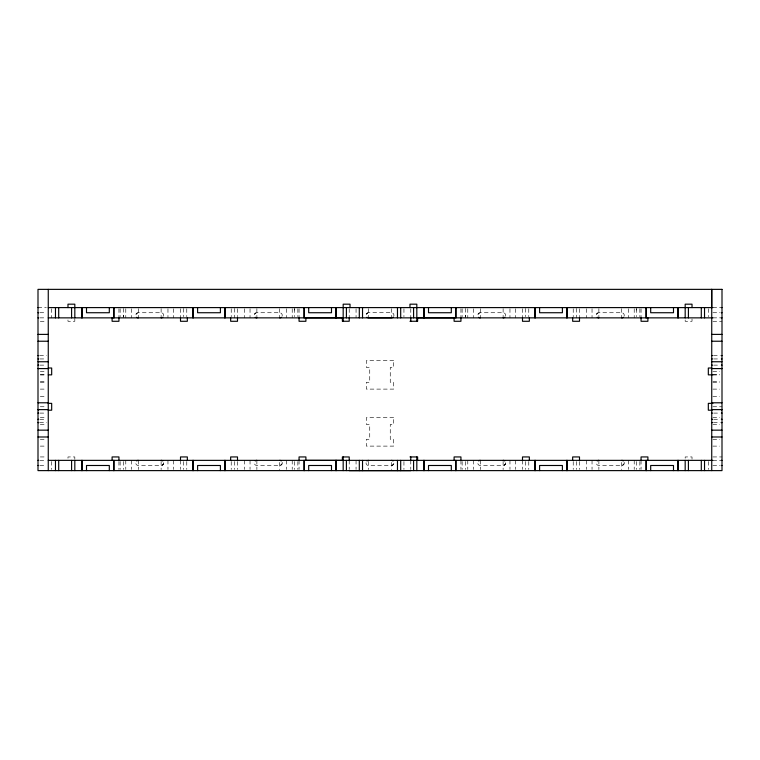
<?xml version="1.0" encoding="UTF-8"?>
<svg xmlns="http://www.w3.org/2000/svg" width="760" height="760" viewBox="0 0 760 760"><rect width="100%" height="100%" fill="white"/><g stroke="black" fill="none" stroke-linecap="round" stroke-linejoin="round"><path stroke-width="0.57" stroke-dasharray="3.8 2.85" d="M123.557 317.86L123.557 315.295M294.443 310.166L294.443 308.455M465.557 317.86L465.557 315.295M636.443 310.166L636.443 308.455M38 307.601L46.341 307.601M712.88 307.601L722 307.601M39.928 312.731L46.341 312.731M712.88 312.731L720.081 312.731M39.928 317.86L46.341 317.86M712.88 317.86L722 317.86M40.28 321.28L45.98 321.28M712.88 321.28L722 321.28M39.71 355.575L46.55 355.575M713.45 355.575L720.29 355.575M39.928 358.948L46.341 358.948M713.668 358.948L720.081 358.948M39.928 365.123L46.341 365.123M713.668 365.123L720.081 365.123M40.28 371.412L45.98 371.412M712.88 371.412L719.72 371.412M40.28 374.832L45.98 374.832M712.88 374.832L719.72 374.832M40.28 374.86L45.98 374.86M712.88 374.86L719.72 374.86M40.28 381.672L45.98 381.672M712.88 381.672L719.72 381.672M40.28 382.27L45.98 382.27M712.88 382.27L719.72 382.27M40.28 389.11L45.98 389.11M712.88 389.11L719.72 389.11M40.28 396.492L45.98 396.492M712.88 396.492L719.72 396.492M40.28 406.752L45.98 406.752M712.88 406.752L722 406.752M39.928 413.098L46.341 413.098M713.668 413.098L720.081 413.098M40.28 417.61L45.98 417.61M712.88 417.61L719.72 417.61M39.928 419.273L46.341 419.273M713.668 419.273L720.081 419.273M39.71 422.645L46.55 422.645M713.45 422.645L720.29 422.645M40.28 424.45L45.98 424.45M712.88 424.45L719.72 424.45M40.28 439.27L45.98 439.27M712.88 439.27L719.72 439.27M40.28 446.11L45.98 446.11M712.88 446.11L719.72 446.11M40.28 456.94L45.98 456.94M712.88 456.94L722 456.94M39.928 460.36L46.341 460.36M712.88 460.36L722 460.36M39.928 465.49L46.341 465.49M712.88 465.49L720.081 465.49M708.32 308.74L708.32 316.72M708.32 461.5L708.32 469.48M692.018 319L692.018 321.28L685.178 321.28L685.178 319M692.018 459.22L692.018 456.94L685.178 456.94L685.178 459.22M641.06 308.74L641.06 317.86M641.06 460.36L641.06 469.48M639.863 308.74L639.863 316.72M639.863 461.5L639.863 469.48M636.443 308.74L636.443 316.72M636.443 461.5L636.443 469.48M634.22 308.74L634.22 317.86M634.22 460.36L634.22 469.48M628.52 308.74L628.52 317.86M628.52 460.36L628.52 469.48M621.68 308.626L621.68 316.834M621.68 462.412L621.68 469.594M598.88 308.626L598.88 317.86M598.88 460.36L598.88 469.594M592.04 308.74L592.04 317.86M592.04 460.36L592.04 469.48M586.34 308.74L586.34 317.86M586.34 460.36L586.34 469.48M579.5 308.74L579.5 316.72M579.5 461.5L579.5 469.48M576.65 308.455L576.65 317.86M576.65 461.5L576.65 469.48M573.23 308.74L573.23 316.72M573.23 461.5L573.23 469.48M528.77 308.74L528.77 316.72M528.77 461.5L528.77 469.48M525.35 308.455L525.35 316.72M525.35 461.5L525.35 469.48M522.5 308.74L522.5 317.86M522.5 460.36L522.5 469.48M515.66 308.74L515.66 317.86M515.66 460.36L515.66 469.48M509.96 308.74L509.96 317.86M509.96 460.36L509.96 469.48M503.12 308.626L503.12 316.834M503.12 461.387L503.12 469.594M480.32 308.626L480.32 317.86M480.32 460.36L480.32 469.594M473.48 308.74L473.48 317.86M473.48 460.36L473.48 469.48M467.78 308.74L467.78 317.86M467.78 460.36L467.78 469.48M465.557 308.455L465.557 316.72M465.557 461.5L465.557 469.48M462.137 308.74L462.137 316.72M462.137 461.5L462.137 469.48M460.94 308.74L460.94 317.86M460.94 460.36L460.94 469.48M410.78 308.712L410.78 317.86M410.78 460.36L410.78 469.499M403.94 308.74L403.94 316.72M403.94 461.5L403.94 469.48M391.4 308.626L391.4 316.834M391.4 462.412L391.4 469.594M368.6 308.626L368.6 316.834M368.6 461.387L368.6 469.594M356.06 308.74L356.06 317.86M356.06 460.36L356.06 469.48M349.22 308.712L349.22 316.72M349.22 460.38L349.22 469.499M299.06 308.74L299.06 317.86M299.06 460.36L299.06 469.48M297.863 308.74L297.863 316.72M297.863 461.5L297.863 469.48M294.443 308.74L294.443 316.72M294.443 461.5L294.443 469.48M292.22 308.74L292.22 317.86M292.22 460.36L292.22 469.48M286.52 308.74L286.52 317.86M286.52 460.36L286.52 469.48M279.68 308.626L279.68 316.834M279.68 462.412L279.68 469.594M256.88 308.626L256.88 317.86M256.88 460.36L256.88 469.594M250.04 308.74L250.04 317.86M250.04 460.36L250.04 469.48M244.34 308.74L244.34 317.86M244.34 460.36L244.34 469.48M237.5 308.74L237.5 316.72M237.5 461.5L237.5 469.48M234.65 308.455L234.65 317.86M234.65 461.5L234.65 469.48M231.23 308.74L231.23 316.72M231.23 461.5L231.23 469.48M186.77 308.74L186.77 316.72M186.77 461.5L186.77 469.48M183.35 308.455L183.35 316.72M183.35 461.5L183.35 469.48M180.5 308.74L180.5 317.86M180.5 460.36L180.5 469.48M173.66 308.74L173.66 317.86M173.66 460.36L173.66 469.48M167.96 308.74L167.96 317.86M167.96 460.36L167.96 469.48M161.12 308.626L161.12 316.834M161.12 461.387L161.12 469.594M138.32 308.626L138.32 317.86M138.32 460.36L138.32 469.594M131.48 308.74L131.48 317.86M131.48 460.36L131.48 469.48M125.78 308.74L125.78 317.86M125.78 460.36L125.78 469.48M123.557 308.455L123.557 316.72M123.557 461.5L123.557 469.48M120.137 308.74L120.137 316.72M120.137 461.5L120.137 469.48M118.94 308.74L118.94 317.86M118.94 461.5L118.94 469.48M74.822 319L74.822 321.28L67.982 321.28L67.982 319M74.822 459.22L74.822 456.94L67.982 456.94L67.982 459.22M51.68 308.74L51.68 317.86M51.68 461.5L51.68 469.48M624.15 462.213A2.565 2.565 0 0 1 621.68 465.49L598.88 465.49A2.565 2.565 0 0 1 596.325 462.688M505.675 462.688A2.565 2.565 0 0 1 503.12 465.49L480.32 465.49A2.565 2.565 0 0 1 477.85 462.213M282.15 462.213A2.565 2.565 0 0 1 279.68 465.49L256.88 465.49A2.565 2.565 0 0 1 254.324 462.688M163.675 462.688A2.565 2.565 0 0 1 161.12 465.49L138.32 465.49A2.565 2.565 0 0 1 135.85 462.213M624.064 316.236A2.565 2.565 0 0 0 621.68 312.731L598.88 312.731A2.565 2.565 0 0 0 596.495 316.236M505.505 316.236A2.565 2.565 0 0 0 503.12 312.731L480.32 312.731A2.565 2.565 0 0 0 477.935 316.236M282.065 316.236A2.565 2.565 0 0 0 279.68 312.731L256.88 312.731A2.565 2.565 0 0 0 254.495 316.236M163.505 316.236A2.565 2.565 0 0 0 161.12 312.731L138.32 312.731A2.565 2.565 0 0 0 135.935 316.236M366.044 462.716A2.565 2.565 0 0 0 368.6 465.509L391.4 465.509A2.565 2.565 0 0 0 393.955 462.716M393.68 316.445A2.565 2.565 0 0 0 391.4 312.702L368.6 312.702A2.565 2.565 0 0 0 366.32 316.445M163.505 463.866L162.06 465.31L163.505 463.866M282.065 463.866L280.62 465.31L282.065 463.866M505.505 463.866L504.06 465.31L505.505 463.866M624.064 463.866L622.62 465.31L624.064 463.866M366.785 313.452L366.215 314.327L367.659 312.882L366.785 313.452M393.784 463.894L392.34 465.329L393.784 463.894M136.505 313.481L135.935 314.345L137.38 312.911L136.505 313.481M255.065 313.481L254.495 314.345L255.94 312.911L255.065 313.481M478.505 313.481L477.935 314.345L479.38 312.911L478.505 313.481M597.065 313.481L596.495 314.345L597.939 312.911L597.065 313.481M393.68 360.61L366.32 360.61L366.32 367.45L369.74 367.45L369.74 382.27L366.32 382.27L366.32 389.11L393.68 389.11L393.68 382.27L390.26 382.27L390.26 367.45L393.68 367.45L393.68 360.61M393.68 417.61L366.32 417.61L366.32 424.45L369.74 424.45L369.74 439.27L366.32 439.27L366.32 446.11L393.68 446.11L393.68 439.27L390.26 439.27L390.26 424.45L393.68 424.45L393.68 417.61"/><path stroke-width="1.14" d="M711.74 307.601L711.74 289.36L711.74 470.62M38 307.601L38.646 307.601M48.26 307.601L712.88 307.601M721.364 307.601L722 307.601M38 312.731L38.646 312.731M721.364 312.731L722 312.731M38 317.86L38.646 317.86M48.26 317.86L712.88 317.86M721.364 317.86L722 317.86M409.982 321.28L417.62 321.252L417.62 317.832L454.1 317.86L454.1 321.28L460.94 321.28L460.94 317.86M38 334.39L48.26 334.39M711.74 334.39L722 334.39M38 341.231L48.26 341.231M711.74 341.231L722 341.231M38 355.575L38.646 355.575M711.74 355.575L712.386 355.575M721.364 355.575L722 355.575M38 358.948L38.646 358.948M711.74 358.948L712.386 358.948M721.364 358.948L722 358.948M38 361.75L48.26 361.75M711.74 361.75L722 361.75M38 365.123L38.646 365.123M711.74 365.123L712.386 365.123M721.364 365.123L722 365.123M48.26 368.02L51.68 368.02L51.68 374.86L48.26 374.86M711.74 368.02L708.32 368.02L708.32 374.86L712.88 374.86M38 368.495L38.646 368.495M711.74 368.495L712.386 368.495M721.364 368.495L722 368.495M38 368.59L48.26 368.59M711.74 368.59L722 368.59M38 402.791L48.26 402.791M711.74 402.791L722 402.791M48.26 403.36L51.68 403.36L51.68 410.2L48.26 410.2M712.88 403.36L708.32 403.36L708.32 410.2L711.74 410.2M38 409.63L48.26 409.63M711.74 409.63L722 409.63M38 409.726L38.646 409.726M711.74 409.726L712.386 409.726M721.364 409.726L722 409.726M38 413.098L38.646 413.098M711.74 413.098L712.386 413.098M721.364 413.098L722 413.098M38 419.273L38.646 419.273M711.74 419.273L712.386 419.273M721.364 419.273L722 419.273M38 422.645L38.646 422.645M711.74 422.645L712.386 422.645M721.364 422.645L722 422.645M38 430.151L48.26 430.151M711.74 430.151L722 430.151M38 436.99L48.26 436.99M711.74 436.99L722 436.99M409.982 456.94L417.62 456.959L417.62 460.38M38 460.36L38.646 460.36M48.26 460.36L712.88 460.36M721.364 460.36L722 460.36M38 465.49L38.646 465.49M721.364 465.49L722 465.49M349.22 470.639L410.78 470.639M704.529 307.601L704.529 317.86M704.529 460.36L704.529 470.62M701.299 307.601L701.299 317.86M701.299 460.36L701.299 470.62M692.018 307.601L692.018 304.18L685.178 304.18L685.178 317.86M688.408 307.601L688.408 317.86M688.408 460.36L688.408 470.62M685.178 460.36L685.178 470.62M678.11 307.601L678.11 317.86M678.11 460.36L678.11 470.62M677.967 307.601L677.967 317.86M677.967 460.36L677.967 470.62M673.493 307.601L673.493 312.731L650.693 312.731L650.693 307.601M673.493 470.62L673.493 465.49L650.693 465.49L650.693 470.62M647.9 317.86L647.9 321.28L641.06 321.28L641.06 317.86M647.9 460.36L647.9 456.94L641.06 456.94L641.06 460.36M646.218 307.601L646.218 317.86M646.218 460.36L646.218 470.62M646.076 307.601L646.076 317.86M646.076 460.36L646.076 470.62M579.5 317.86L579.5 321.28L572.66 321.28L572.66 317.86M579.5 460.36L579.5 456.94L572.66 456.94L572.66 460.36M567.017 307.601L567.017 317.86M567.017 460.36L567.017 470.62M566.875 307.601L566.875 317.86M566.875 460.36L566.875 470.62M562.4 307.601L562.4 312.731L539.6 312.731L539.6 307.601M562.4 470.62L562.4 465.49L539.6 465.49L539.6 470.62M535.125 307.601L535.125 317.86M535.125 460.36L535.125 470.62M534.983 307.601L534.983 317.86M534.983 460.36L534.983 470.62M529.34 317.86L529.34 321.28L522.5 321.28L522.5 317.86M529.34 460.36L529.34 456.94L522.5 456.94L522.5 460.36M460.94 460.36L460.94 456.94L454.1 456.94L454.1 460.36M455.924 307.601L455.924 317.86M455.924 460.36L455.924 470.62M455.781 307.601L455.781 317.86M455.781 460.36L455.781 470.62M451.307 307.601L451.307 312.731L428.507 312.731L428.507 307.601M451.307 470.62L451.307 465.49L428.507 465.49L428.507 470.62M424.033 307.601L424.033 317.86M424.033 460.36L424.033 470.62M423.89 307.601L423.89 317.86M423.89 460.36L423.89 470.62M416.822 321.28L416.822 304.18L409.982 304.18L409.982 307.601M416.822 456.94L416.822 470.62M413.592 307.601L413.592 317.86M413.592 460.36L413.592 470.62M410.78 317.832L410.78 321.252M410.78 456.959L410.78 460.38M400.7 307.601L400.7 317.86M400.7 460.36L400.7 470.62M397.47 307.601L397.47 317.86M397.47 460.36L397.47 470.62M362.529 307.601L362.529 317.86M362.529 460.36L362.529 470.62M359.299 307.601L359.299 317.86M359.299 460.36L359.299 470.62M350.018 307.601L350.018 304.18L343.178 304.18L343.178 321.28M349.22 317.832L349.22 321.252L342.38 321.252L342.38 317.832L305.9 317.86L305.9 321.28L299.06 321.28L299.06 317.86M349.22 460.38L349.22 456.959L342.38 456.959L342.38 460.38L305.9 460.36L305.9 456.94L299.06 456.94L299.06 460.36M346.408 307.601L346.408 317.86M346.408 460.36L346.408 470.62M343.178 456.94L343.178 470.62M336.11 307.601L336.11 317.86M336.11 460.36L336.11 470.62M335.967 307.601L335.967 317.86M335.967 460.36L335.967 470.62M331.493 307.601L331.493 312.731L308.693 312.731L308.693 307.601M331.493 470.62L331.493 465.49L308.693 465.49L308.693 470.62M304.219 307.601L304.219 317.86M304.219 460.36L304.219 470.62M304.076 307.601L304.076 317.86M304.076 460.36L304.076 470.62M237.5 317.86L237.5 321.28L230.66 321.28L230.66 317.86M237.5 460.36L237.5 456.94L230.66 456.94L230.66 460.36M225.017 307.601L225.017 317.86M225.017 460.36L225.017 470.62M224.874 307.601L224.874 317.86M224.874 460.36L224.874 470.62M220.4 307.601L220.4 312.731L197.6 312.731L197.6 307.601M220.4 470.62L220.4 465.49L197.6 465.49L197.6 470.62M193.125 307.601L193.125 317.86M193.125 460.36L193.125 470.62M192.983 307.601L192.983 317.86M192.983 460.36L192.983 470.62M187.34 317.86L187.34 321.28L180.5 321.28L180.5 317.86M187.34 460.36L187.34 456.94L180.5 456.94L180.5 460.36M118.94 317.86L118.94 321.28L112.1 321.28L112.1 317.86M118.94 460.36L118.94 456.94L112.1 456.94L112.1 460.36M113.924 307.601L113.924 317.86M113.924 460.36L113.924 470.62M113.781 307.601L113.781 317.86M113.781 460.36L113.781 470.62M109.307 307.601L109.307 312.731L86.507 312.731L86.507 307.601M109.307 470.62L109.307 465.49L86.507 465.49L86.507 470.62M82.032 307.601L82.032 317.86M82.032 460.36L82.032 470.62M81.89 307.601L81.89 317.86M81.89 460.36L81.89 470.62M74.822 317.86L74.822 304.18L67.982 304.18L67.982 307.601M74.822 460.36L74.822 470.62M71.592 307.601L71.592 317.86M71.592 460.36L71.592 470.62M58.7 307.601L58.7 317.86M58.7 460.36L58.7 470.62M55.471 307.601L55.471 317.86M55.471 460.36L55.471 470.62M48.26 289.36L48.26 470.62M161.12 460.36A2.565 2.565 0 0 1 162.735 460.93M136.705 460.93A2.565 2.565 0 0 1 138.32 460.36M279.68 460.36A2.565 2.565 0 0 1 281.295 460.93M255.265 460.93A2.565 2.565 0 0 1 256.88 460.36M162.735 317.281A2.565 2.565 0 0 1 161.12 317.86M138.32 317.86A2.565 2.565 0 0 1 136.705 317.281M281.295 317.281A2.565 2.565 0 0 1 279.68 317.86M256.88 317.86A2.565 2.565 0 0 1 255.265 317.281M503.12 460.36A2.565 2.565 0 0 1 504.735 460.93M478.705 460.93A2.565 2.565 0 0 1 480.32 460.36M621.68 460.36A2.565 2.565 0 0 1 623.295 460.93M597.265 460.93A2.565 2.565 0 0 1 598.88 460.36M504.735 317.281A2.565 2.565 0 0 1 503.12 317.86M480.32 317.86A2.565 2.565 0 0 1 478.705 317.281M623.295 317.281A2.565 2.565 0 0 1 621.68 317.86M598.88 317.86A2.565 2.565 0 0 1 597.265 317.281M391.4 460.38A2.565 2.565 0 0 1 393.015 460.959M366.985 460.959A2.565 2.565 0 0 1 368.6 460.38M393.015 317.262A2.565 2.565 0 0 1 391.4 317.832L368.6 317.832A2.565 2.565 0 0 1 366.985 317.262M722 289.36L38 289.36L38 470.62L722 470.62L722 289.36"/></g></svg>
